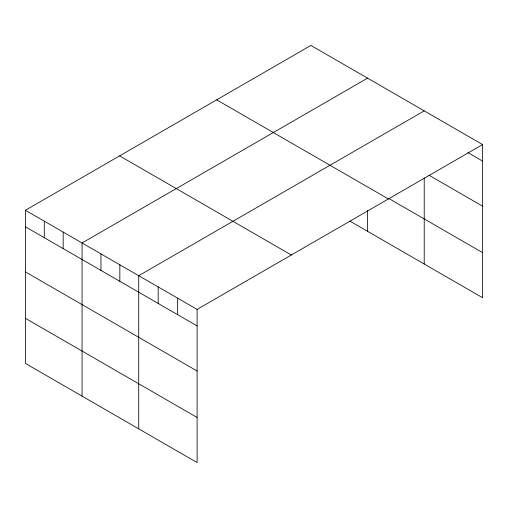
<?xml version="1.0" encoding="UTF-8"?>
<svg xmlns="http://www.w3.org/2000/svg" width="508" height="508" viewBox="0 0 508 508"><rect width="100%" height="100%" fill="white"/><g stroke="black" fill="none" stroke-linecap="round" stroke-linejoin="round"><path stroke-width="0.76" d="M482.6 144.577L197.104 309.404L197.104 462.559L25.4 363.423L25.4 210.274L310.896 45.441L482.6 144.577L482.6 297.726L350.018 221.183M367.557 78.156L82.061 242.983L82.061 396.138M424.218 110.871L138.722 275.698L138.722 428.854M467.836 152.571L482.6 161.093M428.917 175.19L482.6 206.184M388.468 198.291L482.6 252.641M216.681 99.835L388.385 198.971M119.615 155.88L291.319 255.01M25.4 210.274L197.104 309.404M25.4 226.79L197.104 325.92M25.4 271.882L197.104 371.011M25.4 318.338L197.104 417.468M424.218 177.895L424.218 264.02M367.557 210.318L367.557 231.311M177.648 298.171L177.648 314.687M158.185 286.931L158.185 303.454M119.837 264.795L119.837 281.311M100.952 253.892L100.952 270.408M63.176 232.08L63.176 248.596M44.285 221.177L44.285 237.693"/></g></svg>
